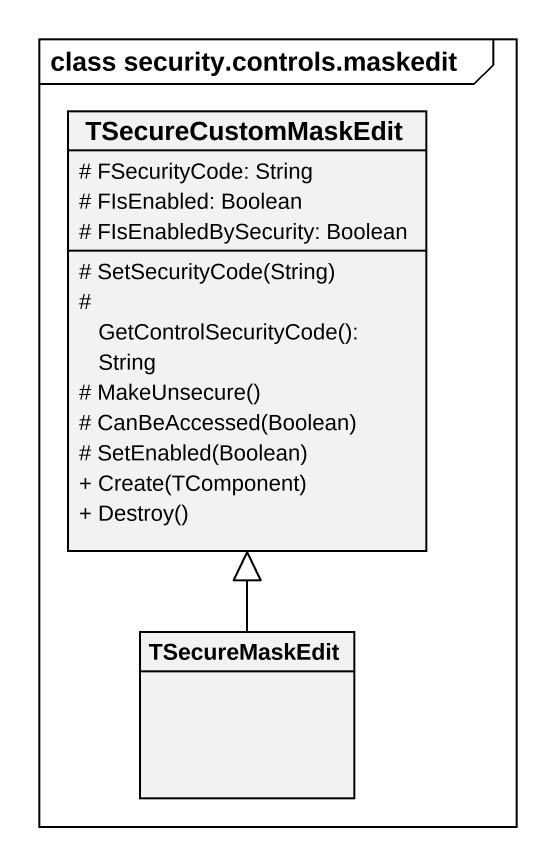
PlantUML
@startuml
mainframe class security.controls.maskedit
hide circle
hide empty members
skinparam classAttributeIconSize 0
class TSecureCustomMaskEdit {
  # FSecurityCode: String
  # FIsEnabled: Boolean
  # FIsEnabledBySecurity: Boolean
  # SetSecurityCode(String)
  # GetControlSecurityCode(): String
  # MakeUnsecure()
  # CanBeAccessed(Boolean)
  # SetEnabled(Boolean)
  + Create(TComponent)
  + Destroy()
}
class TSecureMaskEdit
TSecureMaskEdit -up-|> TSecureCustomMaskEdit
@enduml
